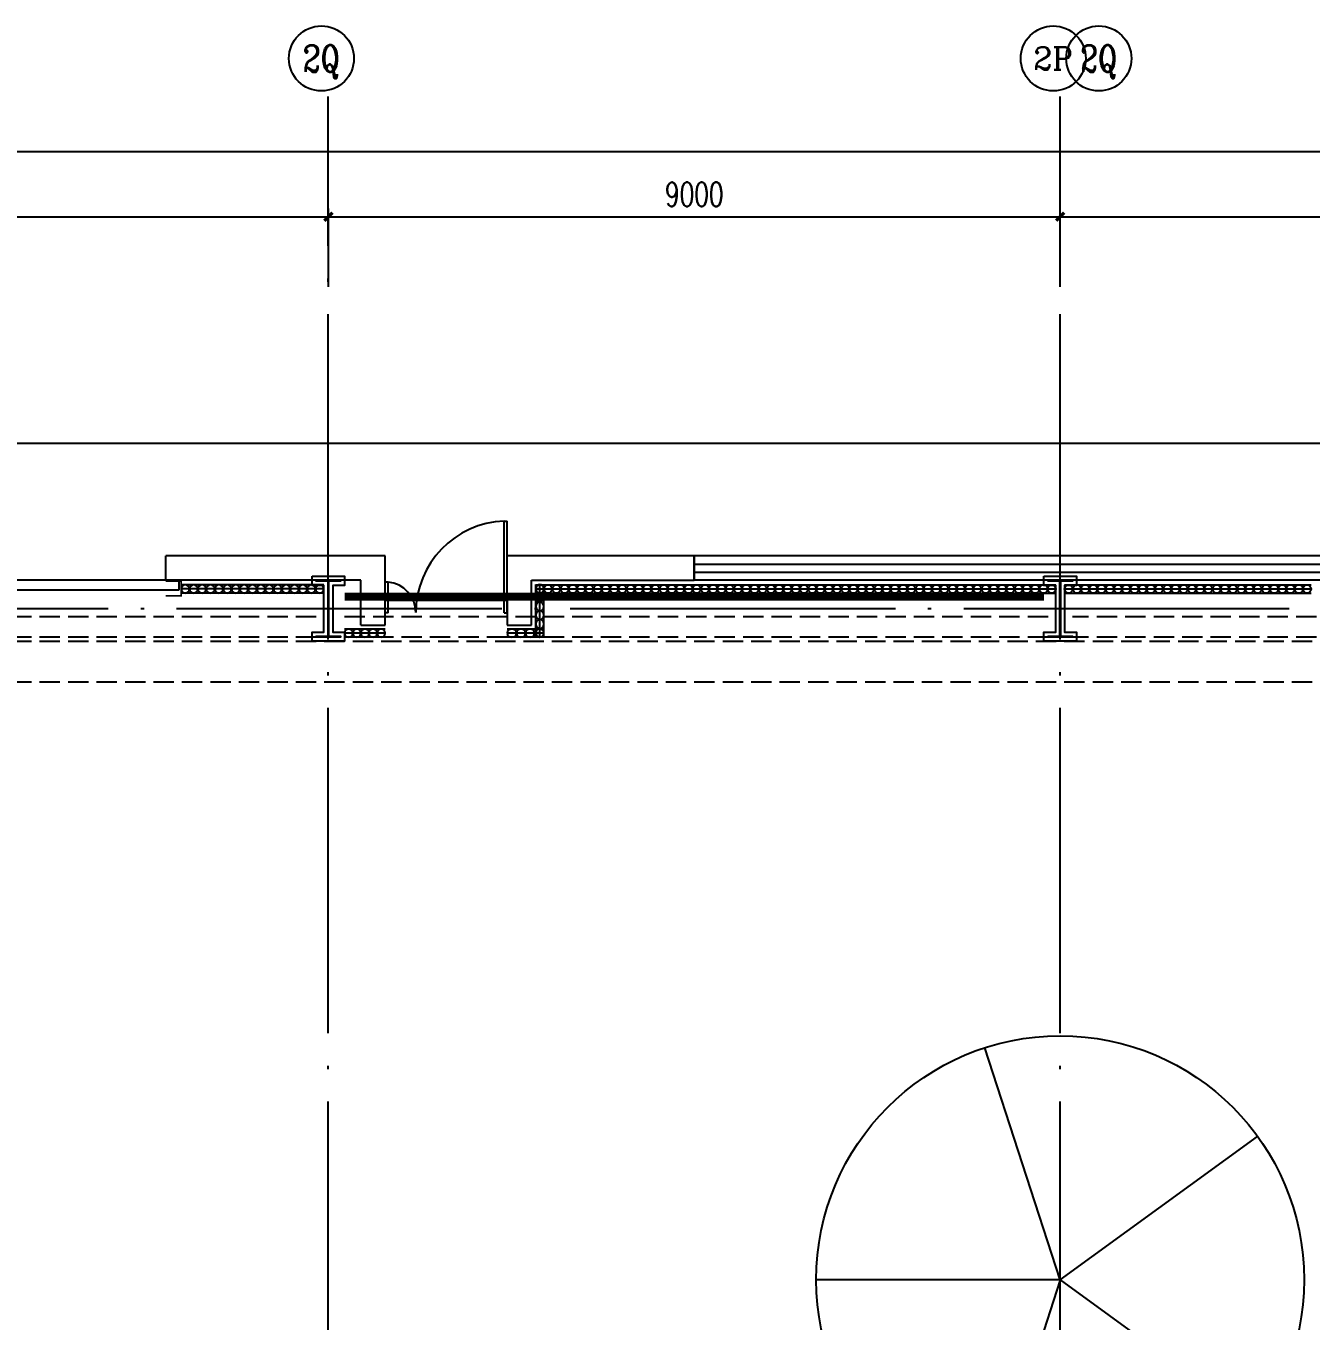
# Model space of a CAD drawing. Extents: x -555607 to 460190, y 498714 to 1664455.
# Drawn here: x -258573 to -242769, y 713812 to 729736 of the extents above; entities that cross this region are included whole.
import ezdxf
from ezdxf.enums import TextEntityAlignment as Align

# ---------------------------------------------------------------- set-up
doc = ezdxf.new("R2010")
doc.units = 0
doc.header["$LTSCALE"] = 1000
doc.header["$MEASUREMENT"] = 0
for name, pattern in [('10平面$0$DASH', [0.35, 0.25, -0.1]), ('CENTER', [2, 1.25, -0.25, 0.25, -0.25]), ('DASH', [0.35, 0.25, -0.1]), ('DOTE', [2.42, 2, -0.2, 0.02, -0.2])]:
    doc.linetypes.add(name, pattern=pattern)
doc.layers.get('Defpoints').update_dxf_attribs({"color": 210})
for name, color, linetype in [('10平面$0$WINDOW', 8, 'Continuous'), ('A-AXIS-D', 1, 'Continuous'), ('A-AXIS-DOTE', 14, 'DOTE'), ('A-HATCH-2', 251, 'Continuous'), ('A-HRAIL', 250, 'Continuous'), ('A-LIN-V', 9, 'Continuous'), ('A-SFCE', 30, 'Continuous'), ('A-WINDOW', 8, 'Continuous'), ('AS-COLN', 6, 'Continuous'), ('AS-WALL', 40, 'Continuous'), ('TH_DIM', 3, 'Continuous'), ('建-窗', 8, 'Continuous')]:
    doc.layers.add(name, color=color, linetype=linetype)
doc.layers.add('柱间支撑', color=6, linetype='CENTER', lineweight=0)
doc.styles.add('_TCH_AXIS', font='COMPLEX', dxfattribs={"bigfont": 'GBCBIG'})
doc.styles.add('_TCH_DIM_T3', font='SIMPLEX', dxfattribs={"width": 0.705882, "bigfont": 'GBCBIG'})
doc.styles.add('图框宋体', font='', dxfattribs={"width": 0.75})
doc.styles.get('图框宋体').set_extended_font_data('SimSun')
doc.dimstyles.new('_TCH_ARCH&&100', dxfattribs={"dimtxt": 297.5, "dimasz": 100, "dimexe": 100, "dimexo": 100, "dimgap": 126.25, "dimtad": 1, "dimdec": 0, "dimzin": 0, "dimdsep": 46, "dimtxsty": '_TCH_DIM_T3', "dimblk": 'ARCHTICK', "dimcen": 0.09, "dimclrt": 7, "dimazin": 2, "dimtfac": 1, "dimtdec": 0, "dimtix": 1, "dimtmove": 2, "dimatfit": 3, "dimfxl": 100, "dimtolj": 1, "dimtzin": 0, "dimarcsym": 0})
doc.dimstyles.new('_TCH_ARCH&&150', dxfattribs={"dimtxt": 446.25, "dimasz": 150, "dimexe": 375, "dimexo": 450, "dimgap": 150, "dimtad": 1, "dimdec": 0, "dimzin": 0, "dimdsep": 46, "dimtxsty": '_TCH_DIM_T3', "dimblk": 'ARCHTICK', "dimcen": 0.09, "dimclrt": 7, "dimazin": 2, "dimtfac": 1, "dimtdec": 0, "dimtix": 1, "dimtmove": 2, "dimatfit": 3, "dimfxl": 1, "dimtolj": 1, "dimtzin": 0, "dimarcsym": 0})

# ---------------------------------------------------------------- blocks, each defined once
blk = doc.blocks.new('WINDOW2DLIB$DYNSTYLE$00000005')
at = {"color": 0}
for points in [[(-0.5, 0.5), (-0.5, -0.5)], [(-0.5, 0.5), (0.5, 0.5)], [(0.5, -0.5), (0.5, 0.5)], [(0.5, 0.16667), (-0.5, 0.16667)], [(0.5, -0.16667), (-0.5, -0.16667)], [(-0.5, -0.5), (0.5, -0.5)]]:
    blk.add_lwpolyline(points, dxfattribs=at)
blk = doc.blocks.new('10平面$0$$DorLib2D$00000126')
at = {"color": 0, "linetype": 'Continuous'}
for p, q in [((-0.532, 0.5), (-0.532, 0.9)), ((0.532, 0.9), (0.532, 0.5))]:
    blk.add_line(p, q, dxfattribs=at)
at = {"color": 0, "linetype": '10平面$0$DASH'}
for p, q in [((-0.532, 0.9), (0.532, 0.9)), ((-0.532, 0.5), (0.532, 0.5))]:
    blk.add_line(p, q, dxfattribs=at)
blk = doc.blocks.new('DOOR2DLIB$SYSLIB$00000123')
at = {"color": 0}
for p, q in [((0.475, -0.001), (0.475, 0.752)), ((0.475, 0.752), (0.5, 0.752)), ((0.5, -0.001), (0.5, 0.752)), ((-0.5, 0), (-0.5, 0.252)), ((-0.475, 0.252), (-0.5, 0.252)), ((-0.475, 0), (-0.475, 0.252)), ((-0.475, 0), (-0.5, 0)), ((0.475, -0.001), (0.5, -0.001))]:
    blk.add_line(p, q, dxfattribs=at)
for centre, radius, start, end in [((0.505, -0.002), 0.755, 92.2493, 179.7238), ((-0.501, 0.003), 0.251, 359.7899, 84.0974)]:
    blk.add_arc(centre, radius, start, end, dxfattribs=at)
blk = doc.blocks.new('42343243')
at = {"layer": '10平面$0$WINDOW'}
blk.add_line((-252654, 1222620), (-254154, 1222620), dxfattribs=at)
at = {"layer": 'AS-WALL'}
for p, q in [((-254154, 1223170), (-256854, 1223170)), ((-256854, 1222870), (-256854, 1223170)), ((-254154, 1222620), (-254154, 1223170)), ((-250354, 1223170), (-252654, 1223170)), ((-252654, 1222620), (-252654, 1223170)), ((-250354, 1222870), (-250354, 1223170)), ((-254454, 1222870), (-256854, 1222870)), ((-254454, 1222320), (-254454, 1222870)), ((-252354, 1222870), (-250354, 1222870)), ((-252354, 1222320), (-252354, 1222870)), ((-254154, 1222320), (-254154, 1222620)), ((-252654, 1222620), (-252654, 1222320)), ((-254454, 1222320), (-254154, 1222320)), ((-252654, 1222320), (-252354, 1222320))]:
    blk.add_line(p, q, dxfattribs=at)
at = {"layer": '10平面$0$WINDOW', "zscale": 300}
for name, p, xscale, yscale, rotation in [('DOOR2DLIB$SYSLIB$00000123', (-253404, 1222470), -1500, -1500, 179.9999999999555), ('10平面$0$$DorLib2D$00000126', (-259354, 1223020), 5000, 300, 179.9999999999992)]:
    blk.add_blockref(name, p, dxfattribs=dict(at, xscale=xscale, yscale=yscale, rotation=rotation))
at = {"layer": '建-窗', "xscale": -20900, "yscale": -300, "zscale": 300, "rotation": 359.9999999994902}
blk.add_blockref('WINDOW2DLIB$DYNSTYLE$00000005', (-239904, 1223020), dxfattribs=at)
blk = doc.blocks.new('w4324324')
at = {"layer": 'A-HATCH-2', "color": 250}
for q in [(-1694760, 686605), (-1697614, 684532), (-1691907, 684532), (-1696524, 681178), (-1692997, 681178)]:
    blk.add_line((-1694760, 683605), q, dxfattribs=at)
blk.add_circle((-1694760, 683605), 3000, dxfattribs=at)
blk = doc.blocks.new('ner546')
at = {"layer": 'A-LIN-V'}
blk.add_blockref('w4324324', (631280, 43256), dxfattribs=at)
blk = doc.blocks.new('23124232432')
at = {"layer": '柱间支撑', "color": 250, "const_width": 100}
blk.add_lwpolyline([(-246054, 722720), (-254654, 722720)], dxfattribs=at)
blk = doc.blocks.new('nt66')
at = {"layer": 'A-HATCH-2'}
blk.add_lwpolyline([(-195840, 766870), (-195440, 766870), (-195440, 766758), (-195586, 766758), (-195586, 766182), (-195440, 766182), (-195440, 766070), (-195840, 766070), (-195840, 766182), (-195694, 766182), (-195694, 766758), (-195840, 766758)], close=True, dxfattribs=at)
at = {"layer": 'AS-COLN'}
blk.add_lwpolyline([(-195790, 766820), (-195490, 766820), (-195490, 766808), (-195636, 766808), (-195636, 766132), (-195490, 766132), (-195490, 766120), (-195790, 766120), (-195790, 766132), (-195644, 766132), (-195644, 766808), (-195790, 766808)], close=True, dxfattribs=at)
blk = doc.blocks.new('_ArchTick')
at = {"color": 0, "linetype": 'ByBlock', "const_width": 0.4}
blk.add_lwpolyline([(-0.5, -0.5), (0.5, 0.5)], dxfattribs=at)
blk = doc.blocks.new('*D133')
at = {"layer": 'A-AXIS-D', "color": 0, "lineweight": -2, "transparency": 16777216}
for p, q in [((-286054, 726630), (-286054, 728290)), ((-286054, 728190), (-128054, 728190)), ((-128054, 726630), (-128054, 728290))]:
    blk.add_line(p, q, dxfattribs=at)
at = {"layer": 'Defpoints', "color": 0, "transparency": 16777216}
for p in [(-128054, 728190), (-286054, 726530), (-128054, 726530)]:
    blk.add_point(p, dxfattribs=at)
at = {"layer": 'A-AXIS-D', "color": 0, "lineweight": -2, "transparency": 16777216, "xscale": 100, "yscale": 100, "zscale": 100, "rotation": 180}
blk.add_blockref('_ArchTick', (-286054, 728190), dxfattribs=at)
at = {"layer": 'A-AXIS-D', "color": 0, "lineweight": -2, "transparency": 16777216, "xscale": 100, "yscale": 100, "zscale": 100}
blk.add_blockref('_ArchTick', (-128054, 728190), dxfattribs=at)
at = {"layer": 'A-AXIS-D', "color": 7, "transparency": 16777216, "insert": (-207054, 728465), "char_height": 297.5, "attachment_point": 5, "style": '_TCH_DIM_T3'}
blk.add_mtext('\\A1;158000', dxfattribs=at)
blk = doc.blocks.new('*D137')
at = {"layer": 'A-AXIS-D', "color": 0, "lineweight": -2, "transparency": 16777216}
for p, q in [((-263854, 726530), (-263854, 727490)), ((-254854, 726530), (-254854, 727490)), ((-263854, 727390), (-254854, 727390))]:
    blk.add_line(p, q, dxfattribs=at)
at = {"layer": 'Defpoints', "color": 0, "transparency": 16777216}
for p in [(-254854, 727390), (-263854, 726430), (-254854, 726430)]:
    blk.add_point(p, dxfattribs=at)
at = {"layer": 'A-AXIS-D', "color": 0, "lineweight": -2, "transparency": 16777216, "xscale": 100, "yscale": 100, "zscale": 100, "rotation": 180}
blk.add_blockref('_ArchTick', (-263854, 727390), dxfattribs=at)
at = {"layer": 'A-AXIS-D', "color": 0, "lineweight": -2, "transparency": 16777216, "xscale": 100, "yscale": 100, "zscale": 100}
blk.add_blockref('_ArchTick', (-254854, 727390), dxfattribs=at)
at = {"layer": 'A-AXIS-D', "color": 7, "transparency": 16777216, "insert": (-259354, 727665), "char_height": 297.5, "attachment_point": 5, "style": '_TCH_DIM_T3'}
blk.add_mtext('\\A1;9000', dxfattribs=at)
blk = doc.blocks.new('*D138')
at = {"layer": 'A-AXIS-D', "color": 0, "lineweight": -2, "transparency": 16777216}
for p, q in [((-254854, 726530), (-254854, 727490)), ((-245854, 726530), (-245854, 727490)), ((-254854, 727390), (-245854, 727390))]:
    blk.add_line(p, q, dxfattribs=at)
at = {"layer": 'Defpoints', "color": 0, "transparency": 16777216}
for p in [(-245854, 727390), (-254854, 726430), (-245854, 726430)]:
    blk.add_point(p, dxfattribs=at)
at = {"layer": 'A-AXIS-D', "color": 0, "lineweight": -2, "transparency": 16777216, "xscale": 100, "yscale": 100, "zscale": 100, "rotation": 180}
blk.add_blockref('_ArchTick', (-254854, 727390), dxfattribs=at)
at = {"layer": 'A-AXIS-D', "color": 0, "lineweight": -2, "transparency": 16777216, "xscale": 100, "yscale": 100, "zscale": 100}
blk.add_blockref('_ArchTick', (-245854, 727390), dxfattribs=at)
at = {"layer": 'A-AXIS-D', "color": 7, "transparency": 16777216, "insert": (-250354, 727665), "char_height": 297.5, "attachment_point": 5, "style": '_TCH_DIM_T3'}
blk.add_mtext('\\A1;9000', dxfattribs=at)
blk = doc.blocks.new('*D139')
at = {"layer": 'A-AXIS-D', "color": 0, "lineweight": -2, "transparency": 16777216}
for p, q in [((-245854, 726530), (-245854, 727490)), ((-236854, 726530), (-236854, 727490)), ((-245854, 727390), (-236854, 727390))]:
    blk.add_line(p, q, dxfattribs=at)
at = {"layer": 'Defpoints', "color": 0, "transparency": 16777216}
for p in [(-236854, 727390), (-245854, 726430), (-236854, 726430)]:
    blk.add_point(p, dxfattribs=at)
at = {"layer": 'A-AXIS-D', "color": 0, "lineweight": -2, "transparency": 16777216, "xscale": 100, "yscale": 100, "zscale": 100, "rotation": 180}
blk.add_blockref('_ArchTick', (-245854, 727390), dxfattribs=at)
at = {"layer": 'A-AXIS-D', "color": 0, "lineweight": -2, "transparency": 16777216, "xscale": 100, "yscale": 100, "zscale": 100}
blk.add_blockref('_ArchTick', (-236854, 727390), dxfattribs=at)
at = {"layer": 'A-AXIS-D', "color": 7, "transparency": 16777216, "insert": (-241354, 727665), "char_height": 297.5, "attachment_point": 5, "style": '_TCH_DIM_T3'}
blk.add_mtext('\\A1;9000', dxfattribs=at)
blk = doc.blocks.new('3333')
at = {"layer": 'A-SFCE', "color": 250, "const_width": 20}
blk.add_lwpolyline([(-227064, 766320), (-227064, 766510), (-227244, 766510), (-227244, 766320)], dxfattribs=at)
blk = doc.blocks.new('99平面图例外参$0$$LinePat$圆环')
for points in [[(0, 150), (300, 150)], [(0, 0), (300, 0)], [(0, -150), (300, -150)]]:
    blk.add_lwpolyline(points)
at = {"color": 0}
blk.add_circle((150, 0), 150, dxfattribs=at)
blk = doc.blocks.new('*D614')
at = {"layer": 'Defpoints', "color": 0, "transparency": 16777216}
for p in [(-128854, 724608), (-263854, 723746), (-128854, 723746)]:
    blk.add_point(p, dxfattribs=at)
at = {"layer": 'TH_DIM', "color": 0, "lineweight": -2, "transparency": 16777216}
for p, q in [((-263854, 724196), (-263854, 724983)), ((-128854, 724196), (-128854, 724983)), ((-263854, 724608), (-128854, 724608))]:
    blk.add_line(p, q, dxfattribs=at)
at = {"layer": 'TH_DIM', "color": 0, "lineweight": -2, "transparency": 16777216, "xscale": 150, "yscale": 150, "zscale": 150, "rotation": 180}
blk.add_blockref('_ArchTick', (-263854, 724608), dxfattribs=at)
at = {"layer": 'TH_DIM', "color": 0, "lineweight": -2, "transparency": 16777216, "xscale": 150, "yscale": 150, "zscale": 150}
blk.add_blockref('_ArchTick', (-128854, 724608), dxfattribs=at)
at = {"layer": 'TH_DIM', "color": 7, "transparency": 16777216, "insert": (-196354, 725056), "char_height": 446.25, "attachment_point": 5, "style": '图框宋体'}
blk.add_mtext('\\A1;本侧2R轴至2A轴储烟仓以下开窗(门)面积共计:37.31平方', dxfattribs=at)

msp = doc.modelspace()

# ---------------------------------------------------------------- linework, layer by layer
at = {"layer": 'A-AXIS-D'}
for centre in [(-254939.1, 729336.1), (-245939.1, 729336.1), (-245379.1, 729336.1)]:
    msp.add_circle(centre, 400, dxfattribs=at)
at = {"layer": 'A-AXIS-DOTE', "color": 250, "ltscale": 2}
for p, q in [((-254854.2, 635071.1), (-254854.2, 728870)), ((-245854.2, 635071.1), (-245854.2, 728870)), ((-122040, 722570), (-296250, 722570))]:
    msp.add_line(p, q, dxfattribs=at)
at = {"layer": 'A-HATCH-2', "color": 250, "linetype": 'DASH'}
for p, q in [((-263654.2, 722170), (-128354.2, 722170)), ((-263654.2, 721670), (-128354.2, 721670))]:
    msp.add_line(p, q, dxfattribs=at)
at = {"layer": 'A-SFCE', "color": 250, "linetype": 'DASH'}
for p, q in [((-255004.2, 722470), (-263604.2, 722470)), ((-246004.2, 722470), (-254704.2, 722470)), ((-228004.2, 722470), (-245704.2, 722470)), ((-255004.2, 722220), (-263604.2, 722220)), ((-246004.2, 722220), (-254704.2, 722220)), ((-228004.2, 722220), (-245704.2, 722220))]:
    msp.add_line(p, q, dxfattribs=at)

# ---------------------------------------------------------------- block references
at = {"color": 250}
for p in [(-59214.2, -43900), (-50214.2, -43900)]:
    msp.add_blockref('nt66', p, dxfattribs=at)
at = {"layer": 'A-HRAIL', "color": 250, "yscale": 0.3333333333111111, "zscale": 0.3333333333111111}
for p, xscale, rotation in [((-256561.7, 722814), -0.344473774357088, 359.9999999997949), ((-256458.3, 722814), -0.344473774357088, 359.9999999997949), ((-256355, 722814), -0.344473774357088, 359.9999999997949), ((-256251.6, 722814), -0.344473774357088, 359.9999999997949), ((-256148.3, 722814), -0.344473774357088, 359.9999999997949), ((-256044.9, 722814), -0.344473774357088, 359.9999999997949), ((-255941.6, 722814), -0.344473774357088, 359.9999999997949), ((-255838.3, 722814), -0.344473774357088, 359.9999999997949), ((-255734.9, 722814), -0.344473774357088, 359.9999999997949), ((-255631.6, 722814), -0.344473774357088, 359.9999999997949), ((-255528.2, 722814), -0.344473774357088, 359.9999999997949), ((-255424.9, 722814), -0.344473774357088, 359.9999999997949), ((-255321.6, 722814), -0.344473774357088, 359.9999999997949), ((-255218.2, 722814), -0.344473774357088, 359.9999999997949), ((-255114.9, 722814), -0.344473774357088, 359.9999999997949), ((-255011.5, 722814), -0.344473774357088, 359.9999999997949), ((-254908.2, 722814), -0.344473774357088, 359.9999999997949), ((-252254.2, 722761.7), -0.3611111226889233, 270), ((-252254.2, 722653.3), -0.3611111226889233, 270), ((-252254.2, 722545), -0.3611111226889233, 270), ((-252254.2, 722436.7), -0.3611111226889233, 270), ((-252254.2, 722328.3), -0.3611111226889233, 270), ((-252254.2, 722220), -0.3611111226889233, 270)]:
    msp.add_blockref('99平面图例外参$0$$LinePat$圆环', p, dxfattribs=dict(at, xscale=xscale, rotation=rotation))
for p, xscale in [((-252304.2, 722814), 0.338412741900589), ((-252202.7, 722814), 0.338412741900589), ((-252101.1, 722814), 0.338412741900589), ((-251999.6, 722814), 0.338412741900589), ((-251898.1, 722814), 0.338412741900589), ((-251796.6, 722814), 0.338412741900589), ((-251695, 722814), 0.338412741900589), ((-251593.5, 722814), 0.338412741900589), ((-251492, 722814), 0.338412741900589), ((-251390.5, 722814), 0.338412741900589), ((-251288.9, 722814), 0.338412741900589), ((-251187.4, 722814), 0.338412741900589), ((-251085.9, 722814), 0.338412741900589), ((-250984.4, 722814), 0.338412741900589), ((-250882.9, 722814), 0.338412741900589), ((-250781.3, 722814), 0.338412741900589), ((-250679.8, 722814), 0.338412741900589), ((-250578.3, 722814), 0.338412741900589), ((-250476.8, 722814), 0.338412741900589), ((-250375.2, 722814), 0.338412741900589), ((-250273.7, 722814), 0.338412741900589), ((-250172.2, 722814), 0.338412741900589), ((-250070.7, 722814), 0.338412741900589), ((-249969.1, 722814), 0.338412741900589), ((-249867.6, 722814), 0.338412741900589), ((-249766.1, 722814), 0.338412741900589), ((-249664.6, 722814), 0.338412741900589), ((-249563, 722814), 0.338412741900589), ((-249461.5, 722814), 0.338412741900589), ((-249360, 722814), 0.338412741900589), ((-249258.5, 722814), 0.338412741900589), ((-249156.9, 722814), 0.338412741900589), ((-249055.4, 722814), 0.338412741900589), ((-248953.9, 722814), 0.338412741900589), ((-248852.4, 722814), 0.338412741900589), ((-248750.9, 722814), 0.338412741900589), ((-248649.3, 722814), 0.338412741900589), ((-248547.8, 722814), 0.338412741900589), ((-248446.3, 722814), 0.338412741900589), ((-248344.8, 722814), 0.338412741900589), ((-248243.2, 722814), 0.338412741900589), ((-248141.7, 722814), 0.338412741900589), ((-248040.2, 722814), 0.338412741900589), ((-247938.7, 722814), 0.338412741900589), ((-247837.1, 722814), 0.338412741900589), ((-247735.6, 722814), 0.338412741900589), ((-247634.1, 722814), 0.338412741900589), ((-247532.6, 722814), 0.338412741900589), ((-247431, 722814), 0.338412741900589), ((-247329.5, 722814), 0.338412741900589), ((-247228, 722814), 0.338412741900589), ((-247126.5, 722814), 0.338412741900589), ((-247024.9, 722814), 0.338412741900589), ((-246923.4, 722814), 0.338412741900589), ((-246821.9, 722814), 0.338412741900589), ((-246720.4, 722814), 0.338412741900589), ((-246618.9, 722814), 0.338412741900589), ((-246517.3, 722814), 0.338412741900589), ((-246415.8, 722814), 0.338412741900589), ((-246314.3, 722814), 0.338412741900589), ((-246212.8, 722814), 0.338412741900589), ((-246111.2, 722814), 0.338412741900589), ((-246009.7, 722814), 0.338412741900589), ((-245800.2, 722814), 0.3368181817957273), ((-245699.1, 722814), 0.3368181817957273), ((-245598.1, 722814), 0.3368181817957273), ((-245497, 722814), 0.3368181817957273), ((-245396, 722814), 0.3368181817957273), ((-245295, 722814), 0.3368181817957273), ((-245193.9, 722814), 0.3368181817957273), ((-245092.9, 722814), 0.3368181817957273), ((-244991.8, 722814), 0.3368181817957273), ((-244890.8, 722814), 0.3368181817957273), ((-244789.7, 722814), 0.3368181817957273), ((-244688.7, 722814), 0.3368181817957273), ((-244587.6, 722814), 0.3368181817957273), ((-244486.6, 722814), 0.3368181817957273), ((-244385.5, 722814), 0.3368181817957273), ((-244284.5, 722814), 0.3368181817957273), ((-244183.5, 722814), 0.3368181817957273), ((-244082.4, 722814), 0.3368181817957273), ((-243981.4, 722814), 0.3368181817957273), ((-243880.3, 722814), 0.3368181817957273), ((-243779.3, 722814), 0.3368181817957273), ((-243678.2, 722814), 0.3368181817957273), ((-243577.2, 722814), 0.3368181817957273), ((-243476.1, 722814), 0.3368181817957273), ((-243375.1, 722814), 0.3368181817957273), ((-243274, 722814), 0.3368181817957273), ((-243173, 722814), 0.3368181817957273), ((-243072, 722814), 0.3368181817957273), ((-242970.9, 722814), 0.3368181817957273), ((-242869.9, 722814), 0.3368181817957273), ((-254554.2, 722270), -0.3333327848855343), ((-254454.2, 722270), -0.3333327848855343), ((-254354.2, 722270), -0.3333327848855343), ((-254254.2, 722270), -0.3333327848855343), ((-254154.2, 722270), -0.3333327848855343), ((-252541.7, 722270), -0.3749999998826196), ((-252429.2, 722270), -0.3749999998826196), ((-252316.7, 722270), -0.3749999998826196), ((-252204.2, 722270), -0.3749999998826196)]:
    msp.add_blockref('99平面图例外参$0$$LinePat$圆环', p, dxfattribs=dict(at, xscale=xscale))
at = {"layer": 'A-LIN-V', "color": 250, "rotation": 90.00000000000001}
msp.add_blockref('ner546', (481006.5, 1777800), dxfattribs=at)
at = {"layer": 'A-SFCE', "color": 250, "xscale": -1, "rotation": 270}
msp.add_blockref('3333', (-1023175, 949974.2), dxfattribs=at)
at = {"layer": 'A-WINDOW'}
msp.add_blockref('42343243', (0, -499950), dxfattribs=at)
at = {"layer": '柱间支撑'}
msp.add_blockref('23124232432', (0, 0), dxfattribs=at)

# ---------------------------------------------------------------- texts
at = {"layer": 'A-AXIS-D', "color": 7, "style": '_TCH_AXIS', "width": 0.807692}
for p, p2 in [((-255166.1, 729172.2), (-254712.1, 729172.2)), ((-245606.1, 729172.2), (-245152.1, 729172.2))]:
    msp.add_text('2Q', height=327.87, dxfattribs=at).set_placement(p, p2, align=Align.FIT)
at = {"layer": 'A-AXIS-D', "color": 7, "style": '_TCH_AXIS'}
msp.add_text('2P', height=276.42, dxfattribs=at).set_placement((-246182.6, 729197.9), (-245695.6, 729197.9), align=Align.FIT)

# ---------------------------------------------------------------- dimensions: what is measured, and where the dimension line sits
at = {"layer": 'A-AXIS-D'}
for base, p1, p2, text, picture, middle in [((-128054.2, 728190), (-286054.2, 726530), (-128054.2, 726530), '158000', '*D133', (-207054.2, 728465)), ((-254854.2, 727390), (-263854.2, 726430), (-254854.2, 726430), '9000', '*D137', (-259354.2, 727665)), ((-245854.2, 727390), (-254854.2, 726430), (-245854.2, 726430), '9000', '*D138', (-250354.2, 727665)), ((-236854.2, 727390), (-245854.2, 726430), (-236854.2, 726430), '9000', '*D139', (-241354.2, 727665))]:
    dim = msp.add_linear_dim(base=base, p1=p1, p2=p2, angle=0, text=text, dimstyle='_TCH_ARCH&&100', override={"dimgap": 0}, dxfattribs=at)
    dim.commit()
    dim.dimension.update_dxf_attribs({"geometry": picture, "text_midpoint": middle, "dimtype": 129})
at = {"layer": 'TH_DIM', "color": 7}
dim = msp.add_aligned_dim(p1=(-263854.2, 723746), p2=(-128854.2, 723746), distance=862, text='本侧2R轴至2A轴储烟仓以下开窗(门)面积共计:37.31平方', dimstyle='_TCH_ARCH&&150', override={"dimtxsty": '图框宋体'}, dxfattribs=at)
dim.commit()
dim.dimension.update_dxf_attribs({"geometry": '*D614', "text_midpoint": (-196354.2, 725055.9)})

doc.saveas('drawing.dxf')
